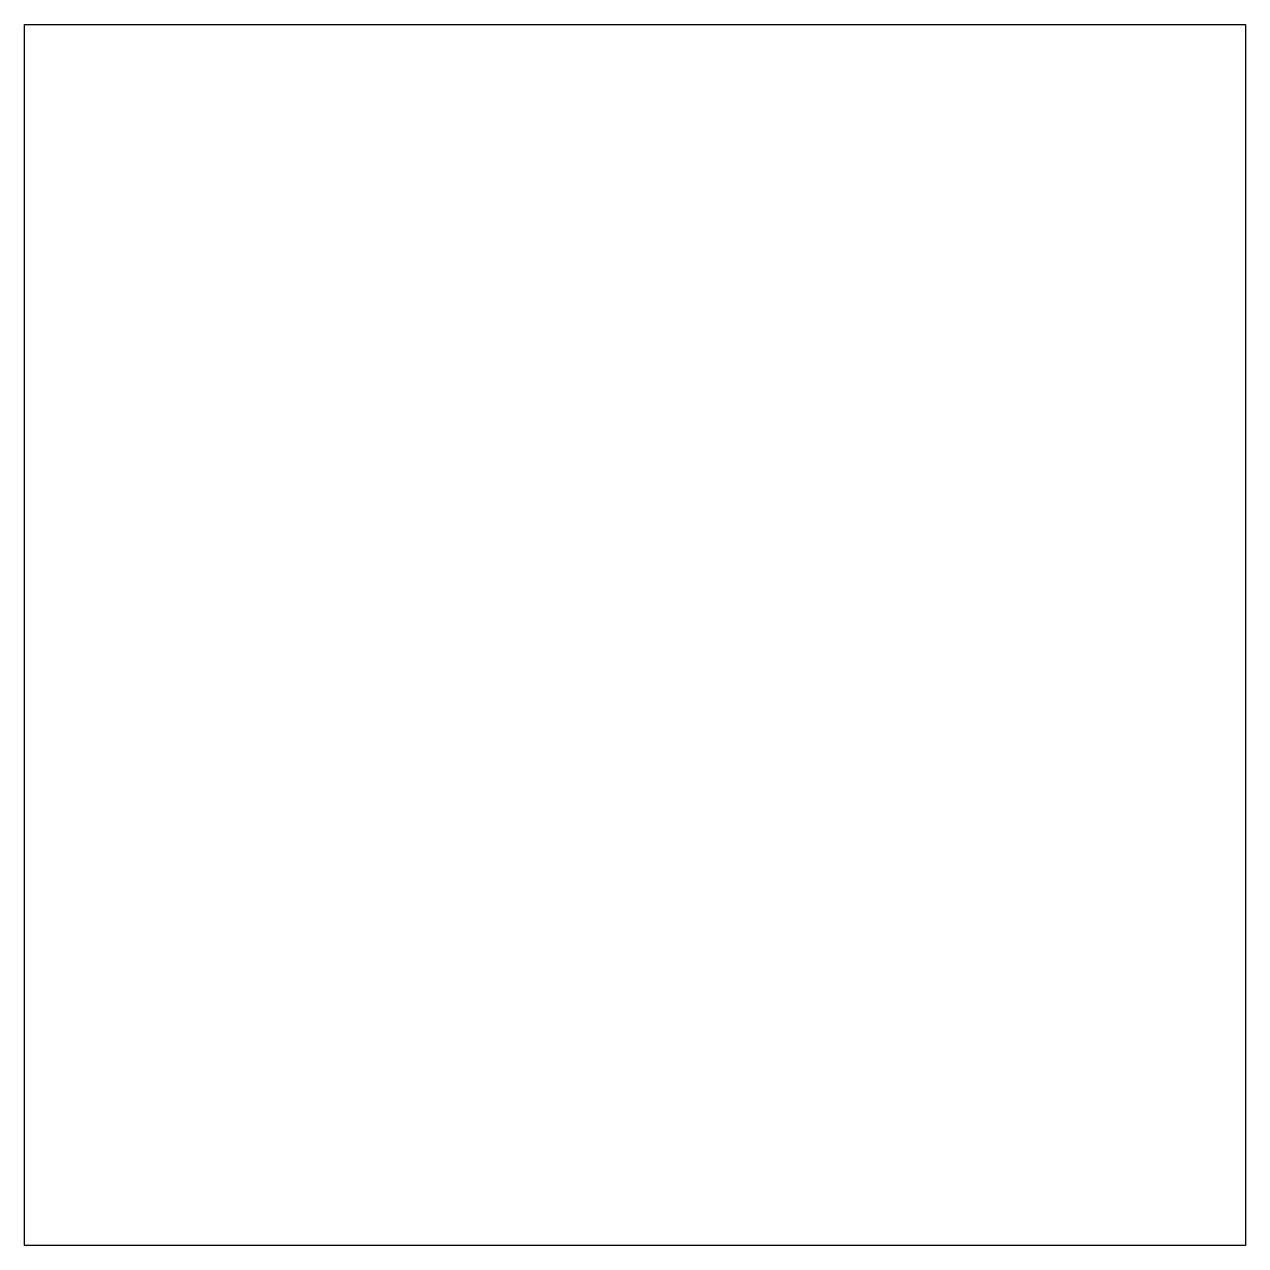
# Model space of a CAD drawing. Header units: centimetres. Extents: x -9.785 to -9.516, y 9.507 to 9.775.
import ezdxf

# ---------------------------------------------------------------- set-up
doc = ezdxf.new("R2010")
doc.units = ezdxf.units.CM
doc.header["$MEASUREMENT"] = 0
doc.header["$XCLIPFRAME"] = 0
doc.layers.add('Camada 1', color=7, linetype='Continuous')
picture_1 = doc.add_image_def('image1.jpg', size_in_pixel=(1390, 1390))
picture_2 = doc.add_image_def('image2.jpg', size_in_pixel=(1390, 1390))

msp = doc.modelspace()

# ---------------------------------------------------------------- pictures from other files: only their frames are drawn
at = {"layer": 'Camada 1', "color": 0}
image = msp.add_image(picture_1, insert=(-9.65751, -9.65753), size_in_units=(19.30556, 19.30556), dxfattribs=at)
image.set_boundary_path([(-9.6575, -9.6575), (9.6563, 9.6561)])
image.dxf.flags = 3
image = msp.add_image(picture_2, insert=(-9.65751, -9.65753), size_in_units=(19.30556, 19.30556), dxfattribs=at)
image.set_boundary_path([(-9.6575, -9.6575), (9.6563, 9.6561)])
image.dxf.flags = 3

doc.saveas('drawing.dxf')
